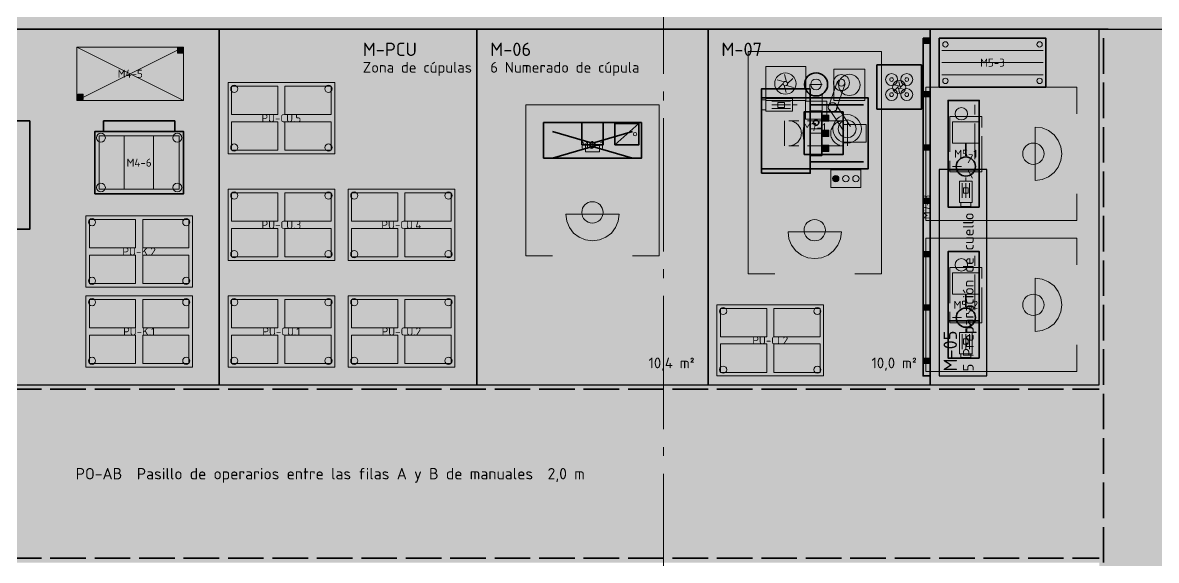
# Model space of a CAD drawing. Header units: millimetres. Extents: x 0 to 1189, y 0 to 841.
# Drawn here: x 314.9 to 442.4, y 610.2 to 670.8 of the extents above; entities that cross this region are included whole.
import ezdxf
from ezdxf.enums import TextEntityAlignment as Align

# ---------------------------------------------------------------- set-up
doc = ezdxf.new("R2010")
doc.units = ezdxf.units.MM
doc.linetypes.add('IRAM-E-TRAZOS', pattern=[5, 4, -1])
doc.linetypes.add('IRAM-F-TRAZO-PUNTO', pattern=[20, 15, -2, 1, -2])
for name, color, linetype, lineweight, true_color in [('A-AREA-TRABAJO', 30, 'CONTINUOUS', 13, 0xeb963c), ('A-DEFENSA', 2, 'CONTINUOUS', 35, 0xe6b400), ('A-EQUIPO', 30, 'CONTINUOUS', 35, 0xe67800), ('A-PASILLO', 2, 'IRAM-E-TRAZOS', 35, 0xd7a500), ('A-SENDA', 2, 'CONTINUOUS', 25, 0xd7a500)]:
    doc.layers.add(name, color=color, linetype=linetype, lineweight=lineweight, true_color=true_color)
for name, color, linetype, lineweight in [('A-EJE', 1, 'IRAM-F-TRAZO-PUNTO', 18), ('A-EQUIPO-FINO', 8, 'CONTINUOUS', 13), ('A-EQUIPO-OCULTO', 8, 'IRAM-E-TRAZOS', 13), ('A-EQUIPO-RELLENO', 9, 'CONTINUOUS', 13), ('A-OPERARIO', 6, 'CONTINUOUS', 18), ('A-RELLENO', 9, 'CONTINUOUS', 13), ('A-SECTOR', 1, 'CONTINUOUS', 25), ('A-SECTOR-TXT', 1, 'CONTINUOUS', 25), ('A-SEGURIDAD', 1, 'IRAM-E-TRAZOS', 18), ('A-TEXTO', 7, 'CONTINUOUS', 18)]:
    doc.layers.add(name, color=color, linetype=linetype, lineweight=lineweight)
doc.styles.add('ISO3098', font='isocpeur.ttf')

msp = doc.modelspace()

# ---------------------------------------------------------------- hatches: boundary and pattern name
at = {"layer": 'A-EQUIPO-RELLENO', "true_color": 0xc8e1f5}
h = msp.add_hatch(color=7, dxfattribs=at)
h.dxf.hatch_style = 1
h.paths.add_polyline_path([(416.2, 669), (416.2, 631), (417, 631), (417, 669)])
at = {"layer": 'A-EQUIPO-RELLENO', "true_color": 0x969ba0}
h = msp.add_hatch(color=7, dxfattribs=at)
h.dxf.hatch_style = 1
h.paths.add_polyline_path([(416.3, 669), (416.3, 668.4), (416.9, 668.4), (416.9, 669)])
at = {"layer": 'A-EQUIPO-RELLENO', "true_color": 0xeeeeee}
h = msp.add_hatch(color=7, dxfattribs=at)
h.dxf.hatch_style = 1
h.paths.add_polyline_path([(418, 663.5), (430, 663.5), (430, 669), (418, 669)])
h = msp.add_hatch(color=7, dxfattribs=at)
h.dxf.hatch_style = 1
h.paths.add_polyline_path([(321, 662), (333, 662), (333, 668), (321, 668)])
at = {"layer": 'A-EQUIPO-RELLENO', "true_color": 0x969ba0}
h = msp.add_hatch(color=7, dxfattribs=at)
h.dxf.hatch_style = 1
h.paths.add_polyline_path([(332.3, 667.3), (332.9, 667.3), (332.9, 667.9), (332.3, 667.9)])
at = {"layer": 'A-EQUIPO-RELLENO', "true_color": 0xcdd0d4}
h = msp.add_hatch(color=7, dxfattribs=at)
h.dxf.hatch_style = 1
h.paths.add_polyline_path([(398.5, 662), (403, 662), (403, 665.8), (398.5, 665.8)])
at = {"layer": 'A-EQUIPO-RELLENO', "true_color": 0xe6e6dc}
h = msp.add_hatch(color=7, dxfattribs=at)
h.dxf.hatch_style = 1
h.paths.add_polyline_path([(411, 661), (416, 661), (416, 666), (411, 666)])
at = {"layer": 'A-EQUIPO-RELLENO', "true_color": 0xcdd0d4}
h = msp.add_hatch(color=7, dxfattribs=at)
h.dxf.hatch_style = 1
h.paths.add_polyline_path([(405.45, 663.8), (405.406, 664.136), (405.276, 664.45), (405.069, 664.719), (404.8, 664.926), (404.486, 665.056), (404.15, 665.1), (403.814, 665.056), (403.5, 664.926), (403.231, 664.719), (403.024, 664.45), (402.894, 664.136), (402.85, 663.8), (402.894, 663.464), (403.024, 663.15), (403.231, 662.881), (403.5, 662.674), (403.814, 662.544), (404.15, 662.5), (404.486, 662.544), (404.8, 662.674), (405.069, 662.881), (405.276, 663.15), (405.406, 663.464)])
at = {"layer": 'A-EQUIPO-RELLENO', "true_color": 0xeeeeee}
h = msp.add_hatch(color=7, dxfattribs=at)
h.dxf.hatch_style = 1
h.paths.add_polyline_path([(406.15, 662), (409.65, 662), (409.65, 665.5), (406.15, 665.5)])
h = msp.add_hatch(color=7, dxfattribs=at)
h.dxf.hatch_style = 1
h.paths.add_polyline_path([(338, 656), (350, 656), (350, 664), (338, 664)])
at = {"layer": 'A-EQUIPO-RELLENO', "true_color": 0xfaecc8}
h = msp.add_hatch(color=7, dxfattribs=at)
h.dxf.hatch_style = 1
h.paths.add_polyline_path([(338.4, 660.4), (343.6, 660.4), (343.6, 663.6), (338.4, 663.6)])
h = msp.add_hatch(color=7, dxfattribs=at)
h.dxf.hatch_style = 1
h.paths.add_polyline_path([(344.4, 660.4), (349.6, 660.4), (349.6, 663.6), (344.4, 663.6)])
at = {"layer": 'A-EQUIPO-RELLENO', "true_color": 0xcdd0d4}
h = msp.add_hatch(color=7, dxfattribs=at)
h.dxf.hatch_style = 1
h.paths.add_polyline_path([(398, 653.8), (403.5, 653.8), (403.5, 663.3), (398, 663.3)])
at = {"layer": 'A-EQUIPO-RELLENO', "true_color": 0x969ba0}
h = msp.add_hatch(color=7, dxfattribs=at)
h.dxf.hatch_style = 1
h.paths.add_polyline_path([(321.1, 662.1), (321.7, 662.1), (321.7, 662.7), (321.1, 662.7)])
at = {"layer": 'A-EQUIPO-RELLENO', "true_color": 0xeeeeee}
h = msp.add_hatch(color=7, dxfattribs=at)
h.dxf.hatch_style = 1
h.paths.add_polyline_path([(398, 654.3), (410, 654.3), (410, 662.3), (398, 662.3)])
at = {"layer": 'A-EQUIPO-RELLENO', "true_color": 0xcdd0d4}
h = msp.add_hatch(color=7, dxfattribs=at)
h.dxf.hatch_style = 1
h.paths.add_polyline_path([(398.5, 660.8), (401.5, 660.8), (401.5, 662.2), (398.5, 662.2)])
at = {"layer": 'A-EQUIPO-RELLENO', "true_color": 0xeeeeee}
h = msp.add_hatch(color=7, dxfattribs=at)
h.dxf.hatch_style = 1
h.paths.add_polyline_path([(402.95, 659.9), (405.35, 659.9), (405.35, 661.9), (402.95, 661.9)])
at = {"layer": 'A-EQUIPO-RELLENO', "true_color": 0x969ba0}
h = msp.add_hatch(color=7, dxfattribs=at)
h.dxf.hatch_style = 1
h.paths.add_polyline_path([(416.3, 663), (416.3, 662.4), (416.9, 662.4), (416.9, 663)])
at = {"layer": 'A-EQUIPO-RELLENO', "true_color": 0xeeeeee}
h = msp.add_hatch(color=7, dxfattribs=at)
h.dxf.hatch_style = 1
h.paths.add_polyline_path([(422.5, 650), (422.5, 662), (419, 662), (419, 650)])
at = {"layer": 'A-EQUIPO-RELLENO', "true_color": 0xcdd0d4}
h = msp.add_hatch(color=7, dxfattribs=at)
h.dxf.hatch_style = 1
h.paths.add_polyline_path([(402.8, 655.9), (407.2, 655.9), (407.2, 660.7), (402.8, 660.7)])
at = {"layer": 'A-EQUIPO-RELLENO', "true_color": 0xe2e7ee}
h = msp.add_hatch(color=7, dxfattribs=at)
h.dxf.hatch_style = 1
h.paths.add_polyline_path([(403.5, 655.8), (404.8, 655.8), (404.8, 660.8), (403.5, 660.8)])
at = {"layer": 'A-EQUIPO-RELLENO', "true_color": 0xe6e6e6}
h = msp.add_hatch(color=7, dxfattribs=at)
h.dxf.hatch_style = 1
h.paths.add_polyline_path([(303, 647.5), (315.7, 647.5), (315.7, 659.7), (303, 659.7)])
at = {"layer": 'A-EQUIPO-RELLENO', "true_color": 0xfaecc8}
h = msp.add_hatch(color=7, dxfattribs=at)
h.dxf.hatch_style = 1
h.paths.add_polyline_path([(338.4, 656.4), (343.6, 656.4), (343.6, 659.6), (338.4, 659.6)])
h = msp.add_hatch(color=7, dxfattribs=at)
h.dxf.hatch_style = 1
h.paths.add_polyline_path([(344.4, 656.4), (349.6, 656.4), (349.6, 659.6), (344.4, 659.6)])
at = {"layer": 'A-EQUIPO-RELLENO', "true_color": 0xeeeeee}
h = msp.add_hatch(color=7, dxfattribs=at)
h.dxf.hatch_style = 1
h.paths.add_polyline_path([(373.5, 655.5), (384.5, 655.5), (384.5, 659.5), (373.5, 659.5)])
at = {"layer": 'A-EQUIPO-RELLENO', "true_color": 0xcdd0d4}
h = msp.add_hatch(color=7, dxfattribs=at)
h.dxf.hatch_style = 1
h.paths.add_polyline_path([(377.8, 657), (380.2, 657), (380.2, 659.5), (377.8, 659.5)])
h = msp.add_hatch(color=7, dxfattribs=at)
h.dxf.hatch_style = 1
h.paths.add_polyline_path([(381.5, 657), (384.2, 657), (384.2, 659.4), (381.5, 659.4)])
at = {"layer": 'A-EQUIPO-RELLENO', "true_color": 0x969ba0}
h = msp.add_hatch(color=7, dxfattribs=at)
h.dxf.hatch_style = 1
h.paths.add_polyline_path([(404.8, 659.65), (405.6, 659.65), (405.6, 660.35), (404.8, 660.35)])
at = {"layer": 'A-EQUIPO-RELLENO', "true_color": 0xcdd0d4}
h = msp.add_hatch(color=7, dxfattribs=at)
h.dxf.hatch_style = 1
h.paths.add_polyline_path([(422.5, 657.2), (422.5, 659.6), (419.5, 659.6), (419.5, 657.2)])
at = {"layer": 'A-EQUIPO-RELLENO', "true_color": 0xeeeeee}
h = msp.add_hatch(color=7, dxfattribs=at)
h.dxf.hatch_style = 1
h.paths.add_polyline_path([(323, 651.5), (333, 651.5), (333, 658.5), (323, 658.5)])
at = {"layer": 'A-EQUIPO-RELLENO', "true_color": 0x969ba0}
h = msp.add_hatch(color=7, dxfattribs=at)
h.dxf.hatch_style = 1
h.paths.add_polyline_path([(404.8, 657.95), (405.6, 657.95), (405.6, 658.65), (404.8, 658.65)])
at = {"layer": 'A-EQUIPO-RELLENO', "true_color": 0xe2e7ee}
h = msp.add_hatch(color=7, dxfattribs=at)
h.dxf.hatch_style = 1
h.paths.add_polyline_path([(407.2, 657.3), (409.8, 657.3), (409.8, 659.3), (407.2, 659.3)])
at = {"layer": 'A-EQUIPO-RELLENO', "true_color": 0xfae1f5}
h = msp.add_hatch(color=7, dxfattribs=at)
h.dxf.hatch_style = 1
h.paths.add_polyline_path([(428.8, 653), (429.576, 653.102), (430.3, 653.402), (430.921, 653.879), (431.398, 654.5), (431.698, 655.224), (431.8, 656), (431.698, 656.776), (431.398, 657.5), (430.921, 658.121), (430.3, 658.598), (429.576, 658.898), (428.8, 659), (428.8, 653)])
at = {"layer": 'A-EQUIPO-RELLENO', "true_color": 0x969ba0}
h = msp.add_hatch(color=7, dxfattribs=at)
h.dxf.hatch_style = 1
h.paths.add_polyline_path([(404.8, 656.25), (405.6, 656.25), (405.6, 656.95), (404.8, 656.95)])
h = msp.add_hatch(color=7, dxfattribs=at)
h.dxf.hatch_style = 1
h.paths.add_polyline_path([(416.3, 657), (416.3, 656.4), (416.9, 656.4), (416.9, 657)])
at = {"layer": 'A-EQUIPO-RELLENO', "true_color": 0xffffff}
h = msp.add_hatch(color=7, dxfattribs=at)
h.dxf.hatch_style = 1
h.paths.add_polyline_path([(428.6, 657.2), (428.289, 657.159), (428, 657.039), (427.751, 656.849), (427.561, 656.6), (427.441, 656.311), (427.4, 656), (427.441, 655.689), (427.561, 655.4), (427.751, 655.151), (428, 654.961), (428.289, 654.841), (428.6, 654.8), (428.911, 654.841), (429.2, 654.961), (429.449, 655.151), (429.639, 655.4), (429.759, 655.689), (429.8, 656), (429.759, 656.311), (429.639, 656.6), (429.449, 656.849), (429.2, 657.039), (428.911, 657.159)])
at = {"layer": 'A-EQUIPO-RELLENO', "true_color": 0xcdd0d4}
h = msp.add_hatch(color=7, dxfattribs=at)
h.dxf.hatch_style = 1
h.paths.add_polyline_path([(405.8, 652.2), (409.2, 652.2), (409.2, 654.2), (405.8, 654.2)])
at = {"layer": 'A-EQUIPO-RELLENO', "true_color": 0xdc2828}
h = msp.add_hatch(color=7, dxfattribs=at)
h.dxf.hatch_style = 1
h.paths.add_polyline_path([(406.727, 653.2), (406.714, 653.293), (406.678, 653.38), (406.621, 653.455), (406.547, 653.512), (406.46, 653.548), (406.367, 653.56), (406.273, 653.548), (406.187, 653.512), (406.112, 653.455), (406.055, 653.38), (406.019, 653.293), (406.007, 653.2), (406.019, 653.107), (406.055, 653.02), (406.112, 652.945), (406.187, 652.888), (406.273, 652.852), (406.367, 652.84), (406.46, 652.852), (406.547, 652.888), (406.621, 652.945), (406.678, 653.02), (406.714, 653.107)])
at = {"layer": 'A-EQUIPO-RELLENO', "true_color": 0xcdd0d4}
h = msp.add_hatch(color=7, dxfattribs=at)
h.dxf.hatch_style = 1
h.paths.add_polyline_path([(422.5, 650), (422.5, 654.2), (419, 654.2), (419, 650)])
at = {"layer": 'A-EQUIPO-RELLENO', "true_color": 0xeeeeee}
h = msp.add_hatch(color=7, dxfattribs=at)
h.dxf.hatch_style = 1
h.paths.add_polyline_path([(338, 644), (350, 644), (350, 652), (338, 652)])
h = msp.add_hatch(color=7, dxfattribs=at)
h.dxf.hatch_style = 1
h.paths.add_polyline_path([(351.5, 644), (363.5, 644), (363.5, 652), (351.5, 652)])
at = {"layer": 'A-EQUIPO-RELLENO', "true_color": 0xcdd0d4}
h = msp.add_hatch(color=7, dxfattribs=at)
h.dxf.hatch_style = 1
h.paths.add_polyline_path([(421.7, 650.5), (421.7, 652.9), (420.3, 652.9), (420.3, 650.5)])
at = {"layer": 'A-EQUIPO-RELLENO', "true_color": 0xfaecc8}
h = msp.add_hatch(color=7, dxfattribs=at)
h.dxf.hatch_style = 1
h.paths.add_polyline_path([(338.4, 648.4), (343.6, 648.4), (343.6, 651.6), (338.4, 651.6)])
h = msp.add_hatch(color=7, dxfattribs=at)
h.dxf.hatch_style = 1
h.paths.add_polyline_path([(344.4, 648.4), (349.6, 648.4), (349.6, 651.6), (344.4, 651.6)])
h = msp.add_hatch(color=7, dxfattribs=at)
h.dxf.hatch_style = 1
h.paths.add_polyline_path([(351.9, 648.4), (357.1, 648.4), (357.1, 651.6), (351.9, 651.6)])
h = msp.add_hatch(color=7, dxfattribs=at)
h.dxf.hatch_style = 1
h.paths.add_polyline_path([(357.9, 648.4), (363.1, 648.4), (363.1, 651.6), (357.9, 651.6)])
at = {"layer": 'A-EQUIPO-RELLENO', "true_color": 0xffffff}
h = msp.add_hatch(color=7, dxfattribs=at)
h.dxf.hatch_style = 1
h.paths.add_polyline_path([(380.2, 649.4), (380.159, 649.711), (380.039, 650), (379.849, 650.249), (379.6, 650.439), (379.311, 650.559), (379, 650.6), (378.689, 650.559), (378.4, 650.439), (378.151, 650.249), (377.961, 650), (377.841, 649.711), (377.8, 649.4), (377.841, 649.089), (377.961, 648.8), (378.151, 648.551), (378.4, 648.361), (378.689, 648.241), (379, 648.2), (379.311, 648.241), (379.6, 648.361), (379.849, 648.551), (380.039, 648.8), (380.159, 649.089)])
at = {"layer": 'A-EQUIPO-RELLENO', "true_color": 0x969ba0}
h = msp.add_hatch(color=7, dxfattribs=at)
h.dxf.hatch_style = 1
h.paths.add_polyline_path([(416.3, 651), (416.3, 650.4), (416.9, 650.4), (416.9, 651)])
at = {"layer": 'A-EQUIPO-RELLENO', "true_color": 0xfae1f5}
h = msp.add_hatch(color=7, dxfattribs=at)
h.dxf.hatch_style = 1
h.paths.add_polyline_path([(376, 649.2), (376.102, 648.424), (376.402, 647.7), (376.879, 647.079), (377.5, 646.602), (378.224, 646.302), (379, 646.2), (379.776, 646.302), (380.5, 646.602), (381.121, 647.079), (381.598, 647.7), (381.898, 648.424), (382, 649.2), (376, 649.2)])
at = {"layer": 'A-EQUIPO-RELLENO', "true_color": 0xeeeeee}
h = msp.add_hatch(color=7, dxfattribs=at)
h.dxf.hatch_style = 1
h.paths.add_polyline_path([(322, 641), (334, 641), (334, 649), (322, 649)])
at = {"layer": 'A-EQUIPO-RELLENO', "true_color": 0xfaecc8}
h = msp.add_hatch(color=7, dxfattribs=at)
h.dxf.hatch_style = 1
h.paths.add_polyline_path([(322.4, 645.4), (327.6, 645.4), (327.6, 648.6), (322.4, 648.6)])
h = msp.add_hatch(color=7, dxfattribs=at)
h.dxf.hatch_style = 1
h.paths.add_polyline_path([(328.4, 645.4), (333.6, 645.4), (333.6, 648.6), (328.4, 648.6)])
at = {"layer": 'A-EQUIPO-RELLENO', "true_color": 0xffffff}
h = msp.add_hatch(color=7, dxfattribs=at)
h.dxf.hatch_style = 1
h.paths.add_polyline_path([(405.2, 647.4), (405.159, 647.711), (405.039, 648), (404.849, 648.249), (404.6, 648.439), (404.311, 648.559), (404, 648.6), (403.689, 648.559), (403.4, 648.439), (403.151, 648.249), (402.961, 648), (402.841, 647.711), (402.8, 647.4), (402.841, 647.089), (402.961, 646.8), (403.151, 646.551), (403.4, 646.361), (403.689, 646.241), (404, 646.2), (404.311, 646.241), (404.6, 646.361), (404.849, 646.551), (405.039, 646.8), (405.159, 647.089)])
at = {"layer": 'A-EQUIPO-RELLENO', "true_color": 0xfaecc8}
h = msp.add_hatch(color=7, dxfattribs=at)
h.dxf.hatch_style = 1
h.paths.add_polyline_path([(338.4, 644.4), (343.6, 644.4), (343.6, 647.6), (338.4, 647.6)])
h = msp.add_hatch(color=7, dxfattribs=at)
h.dxf.hatch_style = 1
h.paths.add_polyline_path([(344.4, 644.4), (349.6, 644.4), (349.6, 647.6), (344.4, 647.6)])
h = msp.add_hatch(color=7, dxfattribs=at)
h.dxf.hatch_style = 1
h.paths.add_polyline_path([(351.9, 644.4), (357.1, 644.4), (357.1, 647.6), (351.9, 647.6)])
h = msp.add_hatch(color=7, dxfattribs=at)
h.dxf.hatch_style = 1
h.paths.add_polyline_path([(357.9, 644.4), (363.1, 644.4), (363.1, 647.6), (357.9, 647.6)])
at = {"layer": 'A-EQUIPO-RELLENO', "true_color": 0xfae1f5}
h = msp.add_hatch(color=7, dxfattribs=at)
h.dxf.hatch_style = 1
h.paths.add_polyline_path([(401, 647.2), (401.102, 646.424), (401.402, 645.7), (401.879, 645.079), (402.5, 644.602), (403.224, 644.302), (404, 644.2), (404.776, 644.302), (405.5, 644.602), (406.121, 645.079), (406.598, 645.7), (406.898, 646.424), (407, 647.2), (401, 647.2)])
at = {"layer": 'A-EQUIPO-RELLENO', "true_color": 0xfaecc8}
h = msp.add_hatch(color=7, dxfattribs=at)
h.dxf.hatch_style = 1
h.paths.add_polyline_path([(322.4, 641.4), (327.6, 641.4), (327.6, 644.6), (322.4, 644.6)])
h = msp.add_hatch(color=7, dxfattribs=at)
h.dxf.hatch_style = 1
h.paths.add_polyline_path([(328.4, 641.4), (333.6, 641.4), (333.6, 644.6), (328.4, 644.6)])
at = {"layer": 'A-EQUIPO-RELLENO', "true_color": 0x969ba0}
h = msp.add_hatch(color=7, dxfattribs=at)
h.dxf.hatch_style = 1
h.paths.add_polyline_path([(416.3, 645), (416.3, 644.4), (416.9, 644.4), (416.9, 645)])
at = {"layer": 'A-EQUIPO-RELLENO', "true_color": 0xeeeeee}
h = msp.add_hatch(color=7, dxfattribs=at)
h.dxf.hatch_style = 1
h.paths.add_polyline_path([(422.5, 633), (422.5, 645), (419, 645), (419, 633)])
at = {"layer": 'A-EQUIPO-RELLENO', "true_color": 0xcdd0d4}
h = msp.add_hatch(color=7, dxfattribs=at)
h.dxf.hatch_style = 1
h.paths.add_polyline_path([(422.5, 640.2), (422.5, 642.6), (419.5, 642.6), (419.5, 640.2)])
at = {"layer": 'A-EQUIPO-RELLENO', "true_color": 0xfae1f5}
h = msp.add_hatch(color=7, dxfattribs=at)
h.dxf.hatch_style = 1
h.paths.add_polyline_path([(428.8, 636), (429.576, 636.102), (430.3, 636.402), (430.921, 636.879), (431.398, 637.5), (431.698, 638.224), (431.8, 639), (431.698, 639.776), (431.398, 640.5), (430.921, 641.121), (430.3, 641.598), (429.576, 641.898), (428.8, 642), (428.8, 636)])
at = {"layer": 'A-EQUIPO-RELLENO', "true_color": 0xffffff}
h = msp.add_hatch(color=7, dxfattribs=at)
h.dxf.hatch_style = 1
h.paths.add_polyline_path([(428.6, 640.2), (428.289, 640.159), (428, 640.039), (427.751, 639.849), (427.561, 639.6), (427.441, 639.311), (427.4, 639), (427.441, 638.689), (427.561, 638.4), (427.751, 638.151), (428, 637.961), (428.289, 637.841), (428.6, 637.8), (428.911, 637.841), (429.2, 637.961), (429.449, 638.151), (429.639, 638.4), (429.759, 638.689), (429.8, 639), (429.759, 639.311), (429.639, 639.6), (429.449, 639.849), (429.2, 640.039), (428.911, 640.159)])
at = {"layer": 'A-EQUIPO-RELLENO', "true_color": 0xeeeeee}
h = msp.add_hatch(color=7, dxfattribs=at)
h.dxf.hatch_style = 1
h.paths.add_polyline_path([(322, 632), (334, 632), (334, 640), (322, 640)])
at = {"layer": 'A-EQUIPO-RELLENO', "true_color": 0xfaecc8}
h = msp.add_hatch(color=7, dxfattribs=at)
h.dxf.hatch_style = 1
h.paths.add_polyline_path([(322.4, 636.4), (327.6, 636.4), (327.6, 639.6), (322.4, 639.6)])
h = msp.add_hatch(color=7, dxfattribs=at)
h.dxf.hatch_style = 1
h.paths.add_polyline_path([(328.4, 636.4), (333.6, 636.4), (333.6, 639.6), (328.4, 639.6)])
at = {"layer": 'A-EQUIPO-RELLENO', "true_color": 0xeeeeee}
h = msp.add_hatch(color=7, dxfattribs=at)
h.dxf.hatch_style = 1
h.paths.add_polyline_path([(338, 632), (350, 632), (350, 640), (338, 640)])
at = {"layer": 'A-EQUIPO-RELLENO', "true_color": 0xfaecc8}
h = msp.add_hatch(color=7, dxfattribs=at)
h.dxf.hatch_style = 1
h.paths.add_polyline_path([(338.4, 636.4), (343.6, 636.4), (343.6, 639.6), (338.4, 639.6)])
h = msp.add_hatch(color=7, dxfattribs=at)
h.dxf.hatch_style = 1
h.paths.add_polyline_path([(344.4, 636.4), (349.6, 636.4), (349.6, 639.6), (344.4, 639.6)])
at = {"layer": 'A-EQUIPO-RELLENO', "true_color": 0xeeeeee}
h = msp.add_hatch(color=7, dxfattribs=at)
h.dxf.hatch_style = 1
h.paths.add_polyline_path([(351.5, 632), (363.5, 632), (363.5, 640), (351.5, 640)])
at = {"layer": 'A-EQUIPO-RELLENO', "true_color": 0xfaecc8}
h = msp.add_hatch(color=7, dxfattribs=at)
h.dxf.hatch_style = 1
h.paths.add_polyline_path([(351.9, 636.4), (357.1, 636.4), (357.1, 639.6), (351.9, 639.6)])
h = msp.add_hatch(color=7, dxfattribs=at)
h.dxf.hatch_style = 1
h.paths.add_polyline_path([(357.9, 636.4), (363.1, 636.4), (363.1, 639.6), (357.9, 639.6)])
at = {"layer": 'A-EQUIPO-RELLENO', "true_color": 0xeeeeee}
h = msp.add_hatch(color=7, dxfattribs=at)
h.dxf.hatch_style = 1
h.paths.add_polyline_path([(393, 631), (405, 631), (405, 639), (393, 639)])
at = {"layer": 'A-EQUIPO-RELLENO', "true_color": 0x969ba0}
h = msp.add_hatch(color=7, dxfattribs=at)
h.dxf.hatch_style = 1
h.paths.add_polyline_path([(416.3, 639), (416.3, 638.4), (416.9, 638.4), (416.9, 639)])
at = {"layer": 'A-EQUIPO-RELLENO', "true_color": 0xfaecc8}
h = msp.add_hatch(color=7, dxfattribs=at)
h.dxf.hatch_style = 1
h.paths.add_polyline_path([(393.4, 635.4), (398.6, 635.4), (398.6, 638.6), (393.4, 638.6)])
h = msp.add_hatch(color=7, dxfattribs=at)
h.dxf.hatch_style = 1
h.paths.add_polyline_path([(399.4, 635.4), (404.6, 635.4), (404.6, 638.6), (399.4, 638.6)])
at = {"layer": 'A-EQUIPO-RELLENO', "true_color": 0xcdd0d4}
h = msp.add_hatch(color=7, dxfattribs=at)
h.dxf.hatch_style = 1
h.paths.add_polyline_path([(422.5, 633), (422.5, 637.2), (419, 637.2), (419, 633)])
at = {"layer": 'A-EQUIPO-RELLENO', "true_color": 0xfaecc8}
h = msp.add_hatch(color=7, dxfattribs=at)
h.dxf.hatch_style = 1
h.paths.add_polyline_path([(322.4, 632.4), (327.6, 632.4), (327.6, 635.6), (322.4, 635.6)])
h = msp.add_hatch(color=7, dxfattribs=at)
h.dxf.hatch_style = 1
h.paths.add_polyline_path([(328.4, 632.4), (333.6, 632.4), (333.6, 635.6), (328.4, 635.6)])
h = msp.add_hatch(color=7, dxfattribs=at)
h.dxf.hatch_style = 1
h.paths.add_polyline_path([(338.4, 632.4), (343.6, 632.4), (343.6, 635.6), (338.4, 635.6)])
h = msp.add_hatch(color=7, dxfattribs=at)
h.dxf.hatch_style = 1
h.paths.add_polyline_path([(344.4, 632.4), (349.6, 632.4), (349.6, 635.6), (344.4, 635.6)])
h = msp.add_hatch(color=7, dxfattribs=at)
h.dxf.hatch_style = 1
h.paths.add_polyline_path([(351.9, 632.4), (357.1, 632.4), (357.1, 635.6), (351.9, 635.6)])
h = msp.add_hatch(color=7, dxfattribs=at)
h.dxf.hatch_style = 1
h.paths.add_polyline_path([(357.9, 632.4), (363.1, 632.4), (363.1, 635.6), (357.9, 635.6)])
at = {"layer": 'A-EQUIPO-RELLENO', "true_color": 0xcdd0d4}
h = msp.add_hatch(color=7, dxfattribs=at)
h.dxf.hatch_style = 1
h.paths.add_polyline_path([(421.7, 633.5), (421.7, 635.9), (420.3, 635.9), (420.3, 633.5)])
at = {"layer": 'A-EQUIPO-RELLENO', "true_color": 0xfaecc8}
h = msp.add_hatch(color=7, dxfattribs=at)
h.dxf.hatch_style = 1
h.paths.add_polyline_path([(393.4, 631.4), (398.6, 631.4), (398.6, 634.6), (393.4, 634.6)])
h = msp.add_hatch(color=7, dxfattribs=at)
h.dxf.hatch_style = 1
h.paths.add_polyline_path([(399.4, 631.4), (404.6, 631.4), (404.6, 634.6), (399.4, 634.6)])
at = {"layer": 'A-EQUIPO-RELLENO', "true_color": 0x969ba0}
h = msp.add_hatch(color=7, dxfattribs=at)
h.dxf.hatch_style = 1
h.paths.add_polyline_path([(416.3, 633), (416.3, 632.4), (416.9, 632.4), (416.9, 633)])
at = {"layer": 'A-RELLENO', "true_color": 0xfff4b4}
h = msp.add_hatch(color=7, dxfattribs=at)
h.dxf.hatch_style = 1
h.paths.add_polyline_path([(223, 670), (743, 670), (743, 690), (223, 690)])
at = {"layer": 'A-RELLENO', "true_color": 0xfde4c8}
h = msp.add_hatch(color=7, dxfattribs=at)
h.dxf.hatch_style = 1
h.paths.add_polyline_path([(223, 630), (337, 630), (337, 670), (223, 670)])
h = msp.add_hatch(color=7, dxfattribs=at)
h.dxf.hatch_style = 1
h.paths.add_polyline_path([(337, 630), (366, 630), (366, 670), (337, 670)])
h = msp.add_hatch(color=7, dxfattribs=at)
h.dxf.hatch_style = 1
h.paths.add_polyline_path([(366, 630), (392, 630), (392, 670), (366, 670)])
h = msp.add_hatch(color=7, dxfattribs=at)
h.dxf.hatch_style = 1
h.paths.add_polyline_path([(392, 630), (417, 630), (417, 670), (392, 670)])
h = msp.add_hatch(color=7, dxfattribs=at)
h.dxf.hatch_style = 1
h.paths.add_polyline_path([(417, 630), (436, 630), (436, 670), (417, 670)])
at = {"layer": 'A-RELLENO', "true_color": 0xf6f6f6}
h = msp.add_hatch(color=7, dxfattribs=at)
h.dxf.hatch_style = 1
h.paths.add_polyline_path([(436, 510), (451, 510), (451, 670), (436, 670)])
h = msp.add_hatch(color=7, dxfattribs=at)
h.dxf.hatch_style = 1
h.paths.add_polyline_path([(263, 610), (436, 610), (436, 630), (263, 630)])
at = {"layer": 'A-SECTOR-TXT', "true_color": 0xffffff}
h = msp.add_hatch(color=7, dxfattribs=at)
h.dxf.hatch_style = 1
h.paths.add_polyline_path([(423.35, 631), (423.35, 654.235), (418, 654.235), (418, 631)])

# ---------------------------------------------------------------- linework, layer by layer
at = {"layer": 'A-AREA-TRABAJO'}
for p, q in [((433.5, 660.5), (433.5, 663.5)), ((433.5, 648.5), (433.5, 651.5)), ((433.5, 643.5), (433.5, 646.5)), ((371.5, 644.5), (374.5, 644.5)), ((383.5, 644.5), (386.5, 644.5)), ((396.5, 642.5), (399.5, 642.5)), ((408.5, 642.5), (411.5, 642.5)), ((433.5, 631.5), (433.5, 634.5))]:
    msp.add_line(p, q, dxfattribs=at)
for points in [[(396.5, 642.5), (396.5, 667.5), (411.5, 667.5), (411.5, 642.5)], [(433.5, 648.5), (416.5, 648.5), (416.5, 663.5), (433.5, 663.5)], [(371.5, 644.5), (371.5, 661.5), (386.5, 661.5), (386.5, 644.5)], [(433.5, 631.5), (416.5, 631.5), (416.5, 646.5), (433.5, 646.5)]]:
    msp.add_lwpolyline(points, dxfattribs=at)
at = {"layer": 'A-DEFENSA'}
msp.add_line((223, 670), (437, 670), dxfattribs=at)
at = {"layer": 'A-EJE'}
for p, q in [((387, 185), (387, 696)), ((404.8, 658.3), (403.5, 658.3))]:
    msp.add_line(p, q, dxfattribs=at)
at = {"layer": 'A-EQUIPO'}
for p, q in [((403.5, 661.5), (409.5, 661.5)), ((421, 657.2), (421, 655.76)), ((403.5, 655.1), (409.5, 655.1)), ((421, 640.2), (421, 638.76))]:
    msp.add_line(p, q, dxfattribs=at)
for points in [[(416.2, 669), (416.2, 631), (417, 631), (417, 669)], [(418, 663.5), (430, 663.5), (430, 669), (418, 669)], [(411, 661), (416, 661), (416, 666), (411, 666)], [(398, 653.8), (403.5, 653.8), (403.5, 663.3), (398, 663.3)], [(398, 654.3), (410, 654.3), (410, 662.3), (398, 662.3)], [(422.5, 650), (422.5, 662), (419, 662), (419, 650)], [(402.8, 655.9), (407.2, 655.9), (407.2, 660.7), (402.8, 660.7)], [(403.5, 655.8), (404.8, 655.8), (404.8, 660.8), (403.5, 660.8)], [(303, 647.5), (315.7, 647.5), (315.7, 659.7), (303, 659.7)], [(373.5, 655.5), (384.5, 655.5), (384.5, 659.5), (373.5, 659.5)], [(377.8, 657), (380.2, 657), (380.2, 659.5), (377.8, 659.5)], [(381.5, 657), (384.2, 657), (384.2, 659.4), (381.5, 659.4)], [(323, 651.5), (333, 651.5), (333, 658.5), (323, 658.5)], [(422.5, 650), (422.5, 654.2), (419, 654.2), (419, 650)], [(422.5, 633), (422.5, 645), (419, 645), (419, 633)], [(422.5, 633), (422.5, 637.2), (419, 637.2), (419, 633)]]:
    msp.add_lwpolyline(points, close=True, dxfattribs=at)
for points in [[(324, 658.5), (324, 659.7), (332, 659.7), (332, 658.5)], [(374.5, 658.5), (379, 657.2), (383.5, 658.5)], [(402.8, 657.5), (402.7, 658.3), (402.8, 659.1)], [(374.5, 655.5), (379, 656.8), (383.5, 655.5)]]:
    msp.add_lwpolyline(points, dxfattribs=at)
for centre, radius in [((404.15, 663.8), 1.3), ((404.15, 659.5), 0.3), ((379, 657), 0.3), ((421, 654.56), 1.08), ((421, 637.56), 1.08)]:
    msp.add_circle(centre, radius, dxfattribs=at)
at = {"layer": 'A-EQUIPO-FINO'}
for p, q in [((321, 662), (333, 668)), ((321, 668), (333, 662)), ((418.3, 667.625), (429.7, 667.625)), ((418.3, 666.25), (429.7, 666.25)), ((418.3, 664.875), (429.7, 664.875)), ((399.16, 661.92), (401.26, 661.92)), ((399.16, 661.5), (401.26, 661.5)), ((399.16, 661.08), (401.26, 661.08)), ((401.5, 661.5), (402.04, 661.5)), ((381.5, 657), (384.2, 659.4)), ((400.6, 656.9), (400.6, 659.7)), ((407.7, 656.9), (407.7, 659.7)), ((326.3, 652), (326.3, 658)), ((329.6, 652), (329.6, 658)), ((421.25, 654.993), (421.75, 655.859)), ((420.5, 654.56), (419.5, 654.56)), ((421, 652.9), (421, 653.332)), ((421.25, 654.127), (421.75, 653.261)), ((420.58, 651.028), (420.58, 652.708)), ((421, 651.028), (421, 652.708)), ((421.42, 651.028), (421.42, 652.708)), ((421.25, 637.993), (421.75, 638.859)), ((420.5, 637.56), (419.5, 637.56)), ((421.25, 637.127), (421.75, 636.261)), ((420.58, 634.028), (420.58, 635.708)), ((421, 635.9), (421, 636.332)), ((421, 634.028), (421, 635.708)), ((421.42, 634.028), (421.42, 635.708))]:
    msp.add_line(p, q, dxfattribs=at)
for points in [[(416.3, 669), (416.3, 668.4), (416.9, 668.4), (416.9, 669)], [(321, 662), (333, 662), (333, 668), (321, 668)], [(332.3, 667.3), (332.9, 667.3), (332.9, 667.9), (332.3, 667.9)], [(398.5, 662), (403, 662), (403, 665.8), (398.5, 665.8)], [(406.15, 662), (409.65, 662), (409.65, 665.5), (406.15, 665.5)], [(338, 656), (350, 656), (350, 664), (338, 664)], [(338.4, 660.4), (343.6, 660.4), (343.6, 663.6), (338.4, 663.6)], [(344.4, 660.4), (349.6, 660.4), (349.6, 663.6), (344.4, 663.6)], [(321.1, 662.1), (321.7, 662.1), (321.7, 662.7), (321.1, 662.7)], [(397.96, 660.94), (398.5, 660.94), (398.5, 662.06), (397.96, 662.06)], [(398.5, 660.8), (401.5, 660.8), (401.5, 662.2), (398.5, 662.2)], [(402.95, 659.9), (405.35, 659.9), (405.35, 661.9), (402.95, 661.9)], [(416.3, 663), (416.3, 662.4), (416.9, 662.4), (416.9, 663)], [(399.85, 661.22), (400.6, 661.22), (400.6, 661.78), (399.85, 661.78)], [(338.4, 656.4), (343.6, 656.4), (343.6, 659.6), (338.4, 659.6)], [(344.4, 656.4), (349.6, 656.4), (349.6, 659.6), (344.4, 659.6)], [(404.8, 659.65), (405.6, 659.65), (405.6, 660.35), (404.8, 660.35)], [(422.5, 657.2), (422.5, 659.6), (419.5, 659.6), (419.5, 657.2)], [(404.8, 657.95), (405.6, 657.95), (405.6, 658.65), (404.8, 658.65)], [(407.2, 657.3), (409.8, 657.3), (409.8, 659.3), (407.2, 659.3)], [(323.5, 652), (332.5, 652), (332.5, 658), (323.5, 658)], [(404.8, 656.25), (405.6, 656.25), (405.6, 656.95), (404.8, 656.95)], [(416.3, 657), (416.3, 656.4), (416.9, 656.4), (416.9, 657)], [(405.8, 652.2), (409.2, 652.2), (409.2, 654.2), (405.8, 654.2)], [(338, 644), (350, 644), (350, 652), (338, 652)], [(351.5, 644), (363.5, 644), (363.5, 652), (351.5, 652)], [(421.7, 650.5), (421.7, 652.9), (420.3, 652.9), (420.3, 650.5)], [(421.28, 651.58), (421.28, 652.18), (420.72, 652.18), (420.72, 651.58)], [(338.4, 648.4), (343.6, 648.4), (343.6, 651.6), (338.4, 651.6)], [(344.4, 648.4), (349.6, 648.4), (349.6, 651.6), (344.4, 651.6)], [(351.9, 648.4), (357.1, 648.4), (357.1, 651.6), (351.9, 651.6)], [(357.9, 648.4), (363.1, 648.4), (363.1, 651.6), (357.9, 651.6)], [(416.3, 651), (416.3, 650.4), (416.9, 650.4), (416.9, 651)], [(421.56, 650.068), (421.56, 650.5), (420.44, 650.5), (420.44, 650.068)], [(322, 641), (334, 641), (334, 649), (322, 649)], [(322.4, 645.4), (327.6, 645.4), (327.6, 648.6), (322.4, 648.6)], [(328.4, 645.4), (333.6, 645.4), (333.6, 648.6), (328.4, 648.6)], [(338.4, 644.4), (343.6, 644.4), (343.6, 647.6), (338.4, 647.6)], [(344.4, 644.4), (349.6, 644.4), (349.6, 647.6), (344.4, 647.6)], [(351.9, 644.4), (357.1, 644.4), (357.1, 647.6), (351.9, 647.6)], [(357.9, 644.4), (363.1, 644.4), (363.1, 647.6), (357.9, 647.6)], [(322.4, 641.4), (327.6, 641.4), (327.6, 644.6), (322.4, 644.6)], [(328.4, 641.4), (333.6, 641.4), (333.6, 644.6), (328.4, 644.6)], [(416.3, 645), (416.3, 644.4), (416.9, 644.4), (416.9, 645)], [(422.5, 640.2), (422.5, 642.6), (419.5, 642.6), (419.5, 640.2)], [(322, 632), (334, 632), (334, 640), (322, 640)], [(322.4, 636.4), (327.6, 636.4), (327.6, 639.6), (322.4, 639.6)], [(328.4, 636.4), (333.6, 636.4), (333.6, 639.6), (328.4, 639.6)], [(338, 632), (350, 632), (350, 640), (338, 640)], [(338.4, 636.4), (343.6, 636.4), (343.6, 639.6), (338.4, 639.6)], [(344.4, 636.4), (349.6, 636.4), (349.6, 639.6), (344.4, 639.6)], [(351.5, 632), (363.5, 632), (363.5, 640), (351.5, 640)], [(351.9, 636.4), (357.1, 636.4), (357.1, 639.6), (351.9, 639.6)], [(357.9, 636.4), (363.1, 636.4), (363.1, 639.6), (357.9, 639.6)], [(393, 631), (405, 631), (405, 639), (393, 639)], [(416.3, 639), (416.3, 638.4), (416.9, 638.4), (416.9, 639)], [(393.4, 635.4), (398.6, 635.4), (398.6, 638.6), (393.4, 638.6)], [(399.4, 635.4), (404.6, 635.4), (404.6, 638.6), (399.4, 638.6)], [(322.4, 632.4), (327.6, 632.4), (327.6, 635.6), (322.4, 635.6)], [(328.4, 632.4), (333.6, 632.4), (333.6, 635.6), (328.4, 635.6)], [(338.4, 632.4), (343.6, 632.4), (343.6, 635.6), (338.4, 635.6)], [(344.4, 632.4), (349.6, 632.4), (349.6, 635.6), (344.4, 635.6)], [(351.9, 632.4), (357.1, 632.4), (357.1, 635.6), (351.9, 635.6)], [(357.9, 632.4), (363.1, 632.4), (363.1, 635.6), (357.9, 635.6)], [(421.7, 633.5), (421.7, 635.9), (420.3, 635.9), (420.3, 633.5)], [(421.28, 634.58), (421.28, 635.18), (420.72, 635.18), (420.72, 634.58)], [(393.4, 631.4), (398.6, 631.4), (398.6, 634.6), (393.4, 634.6)], [(399.4, 631.4), (404.6, 631.4), (404.6, 634.6), (399.4, 634.6)], [(416.3, 633), (416.3, 632.4), (416.9, 632.4), (416.9, 633)], [(421.56, 633.068), (421.56, 633.5), (420.44, 633.5), (420.44, 633.068)]]:
    msp.add_lwpolyline(points, close=True, dxfattribs=at)
for points in [[(400.82, 664.108), (400.611, 664.916)], [(400.94, 663.9), (401.536, 664.485)], [(400.58, 664.108), (399.776, 664.331)], [(400.46, 663.9), (399.864, 663.315)], [(400.58, 663.692), (400.789, 662.884)], [(400.82, 663.692), (401.624, 663.469)], [(413.425, 663.63), (412.922, 663.769)], [(413.35, 663.5), (412.978, 663.134)], [(413.425, 663.37), (413.556, 662.865)], [(413.575, 663.63), (413.444, 664.135)], [(413.575, 663.37), (414.078, 663.231)], [(413.65, 663.5), (414.022, 663.866)]]:
    msp.add_lwpolyline(points, dxfattribs=at)
for centre, radius in [((418.7, 668.3), 0.3), ((429.3, 668.3), 0.3), ((400.7, 663.9), 1.2), ((407, 664), 0.9), ((407.9, 663.75), 1.2), ((412.65, 664.35), 0.675), ((412.65, 664.35), 0.21), ((414.35, 664.35), 0.675), ((414.35, 664.35), 0.21), ((418.7, 664.2), 0.3), ((429.3, 664.2), 0.3), ((338.7, 663.3), 0.4), ((349.3, 663.3), 0.4), ((400.7, 663.9), 0.24), ((404.15, 663.8), 0.6), ((407, 664), 0.4), ((412.65, 662.65), 0.675), ((413.5, 663.5), 0.75), ((413.5, 663.5), 0.15), ((414.35, 662.65), 0.675), ((412.65, 662.65), 0.21), ((414.35, 662.65), 0.21), ((420.5, 660.5), 0.7), ((407.65, 658.8), 1.6), ((407.65, 658.8), 1), ((323.7, 657.8), 0.5), ((332.3, 657.8), 0.5), ((383.795, 658.2), 0.192), ((338.7, 656.7), 0.4), ((349.3, 656.7), 0.4), ((406.367, 653.2), 0.36), ((407.5, 653.2), 0.36), ((408.633, 653.2), 0.36), ((323.7, 652.2), 0.5), ((332.3, 652.2), 0.5), ((338.7, 651.3), 0.4), ((349.3, 651.3), 0.4), ((352.2, 651.3), 0.4), ((362.8, 651.3), 0.4), ((322.7, 648.3), 0.4), ((333.3, 648.3), 0.4), ((338.7, 644.7), 0.4), ((349.3, 644.7), 0.4), ((352.2, 644.7), 0.4), ((362.8, 644.7), 0.4), ((420.5, 643.5), 0.7), ((322.7, 641.7), 0.4), ((333.3, 641.7), 0.4), ((322.7, 639.3), 0.4), ((333.3, 639.3), 0.4), ((338.7, 639.3), 0.4), ((349.3, 639.3), 0.4), ((352.2, 639.3), 0.4), ((362.8, 639.3), 0.4), ((393.7, 638.3), 0.4), ((404.3, 638.3), 0.4), ((322.7, 632.7), 0.4), ((333.3, 632.7), 0.4), ((338.7, 632.7), 0.4), ((349.3, 632.7), 0.4), ((352.2, 632.7), 0.4), ((362.8, 632.7), 0.4), ((393.7, 631.7), 0.4), ((404.3, 631.7), 0.4)]:
    msp.add_circle(centre, radius, dxfattribs=at)
at = {"layer": 'A-EQUIPO-OCULTO'}
for p, q in [((406.576, 664.15), (405.601, 661.387)), ((407.424, 663.85), (406.449, 661.088)), ((405.651, 660.988), (407.276, 658.55)), ((406.399, 661.487), (408.024, 659.05)), ((422, 655.4), (422, 661.5)), ((407.2, 659.7), (401.1, 659.7)), ((407.2, 656.9), (401.1, 656.9)), ((422, 638.4), (422, 644.5))]:
    msp.add_line(p, q, dxfattribs=at)
for points in [[(403.45, 658.8), (404.85, 658.8), (404.85, 663.8), (403.45, 663.8)], [(378.2, 656.2), (379.8, 656.2), (379.8, 657), (378.2, 657)]]:
    msp.add_lwpolyline(points, close=True, dxfattribs=at)
msp.add_circle((406.025, 661.237), 0.5, dxfattribs=at)
for centre, start, end in [((401.1, 658.3), 270, 90), ((407.2, 658.3), 90, 270)]:
    msp.add_arc(centre, 1.4, start, end, dxfattribs=at)
at = {"layer": 'A-OPERARIO'}
for points in [[(428.8, 653), (429.576, 653.102), (430.3, 653.402), (430.921, 653.879), (431.398, 654.5), (431.698, 655.224), (431.8, 656), (431.698, 656.776), (431.398, 657.5), (430.921, 658.121), (430.3, 658.598), (429.576, 658.898), (428.8, 659)], [(376, 649.2), (376.102, 648.424), (376.402, 647.7), (376.879, 647.079), (377.5, 646.602), (378.224, 646.302), (379, 646.2), (379.776, 646.302), (380.5, 646.602), (381.121, 647.079), (381.598, 647.7), (381.898, 648.424), (382, 649.2)], [(401, 647.2), (401.102, 646.424), (401.402, 645.7), (401.879, 645.079), (402.5, 644.602), (403.224, 644.302), (404, 644.2), (404.776, 644.302), (405.5, 644.602), (406.121, 645.079), (406.598, 645.7), (406.898, 646.424), (407, 647.2)], [(428.8, 636), (429.576, 636.102), (430.3, 636.402), (430.921, 636.879), (431.398, 637.5), (431.698, 638.224), (431.8, 639), (431.698, 639.776), (431.398, 640.5), (430.921, 641.121), (430.3, 641.598), (429.576, 641.898), (428.8, 642)]]:
    msp.add_lwpolyline(points, close=True, dxfattribs=at)
for centre in [(428.6, 656), (379, 649.4), (404, 647.4), (428.6, 639)]:
    msp.add_circle(centre, 1.2, dxfattribs=at)
at = {"layer": 'A-PASILLO'}
for p, q in [((436.5, 510), (436.5, 670)), ((263, 629.5), (436, 629.5)), ((263, 610.5), (436, 610.5))]:
    msp.add_line(p, q, dxfattribs=at)
at = {"layer": 'A-SECTOR'}
for points in [[(223, 630), (337, 630), (337, 670), (223, 670)], [(337, 630), (366, 630), (366, 670), (337, 670)], [(366, 630), (392, 630), (392, 670), (366, 670)], [(392, 630), (417, 630), (417, 670), (392, 670)], [(417, 630), (436, 630), (436, 670), (417, 670)]]:
    msp.add_lwpolyline(points, close=True, dxfattribs=at)
at = {"layer": 'A-SECTOR-TXT'}
msp.add_lwpolyline([(423.35, 631), (423.35, 654.235), (418, 654.235), (418, 631)], close=True, dxfattribs=at)
at = {"layer": 'A-SEGURIDAD'}
for points in [[(422.8, 653.96), (422.8, 660.2), (419.2, 660.2), (419.2, 653.96)], [(422.8, 636.96), (422.8, 643.2), (419.2, 643.2), (419.2, 636.96)]]:
    msp.add_lwpolyline(points, close=True, dxfattribs=at)
at = {"layer": 'A-SENDA'}
msp.add_lwpolyline([(223, 670), (743, 670), (743, 690), (223, 690)], close=True, dxfattribs=at)

# ---------------------------------------------------------------- texts
at = {"layer": 'A-SECTOR-TXT', "style": 'ISO3098'}
for s, height, p in [('M-PCU', 1.5, (353.16, 668.5)), ('M-06', 1.5, (367.5, 668.5)), ('M-07', 1.5, (393.5, 668.5)), ('Zona de cúpulas', 1.2, (353.16, 666.325)), ('6 Numerado de cúpula', 1.2, (367.5, 666.325))]:
    msp.add_text(s, height=height, dxfattribs=at).set_placement(p, align=Align.TOP_LEFT)
for s, height, p in [('5 Preparación de cuello', 1.2, (420.675, 631.5)), ('M-05', 1.5, (418.5, 631.5))]:
    msp.add_text(s, height=height, rotation=90, dxfattribs=at).set_placement(p, align=Align.TOP_LEFT)
for s, p in [('10,4 m²', (390.5, 631.5)), ('10,0 m²', (415.5, 631.5))]:
    msp.add_text(s, height=1.2, dxfattribs=at).set_placement(p, align=Align.BOTTOM_RIGHT)
at = {"layer": 'A-TEXTO', "style": 'ISO3098'}
for s, height, p in [('M5-3', 0.9, (424, 666.25)), ('M4-5', 0.9, (327, 665)), ('PU-CU.5', 0.9, (344, 660)), ('M7-1', 0.9, (404, 659)), ('M6-1', 0.9, (379, 657)), ('M5-1', 0.9, (421, 656)), ('M4-6', 0.9, (328, 655)), ('PU-CU.3', 0.9, (344, 648)), ('PU-CU.4', 0.9, (357.5, 648)), ('PU-K.2', 0.9, (328, 645)), ('M5-2', 0.9, (421, 639)), ('PU-K.1', 0.9, (328, 636)), ('PU-CU.1', 0.9, (344, 636)), ('PU-CU.2', 0.9, (357.5, 636)), ('PU-CC2', 0.9, (399, 635)), ('PO-AB  Pasillo de operarios entre las filas A y B de manuales  2,0 m', 1.275, (349.5, 620))]:
    msp.add_text(s, height=height, dxfattribs=at).set_placement(p, align=Align.MIDDLE_CENTER)
msp.add_text('M7-3', height=0.9, rotation=90, dxfattribs=at).set_placement((416.6, 650), align=Align.MIDDLE_CENTER)

doc.saveas('drawing.dxf')
